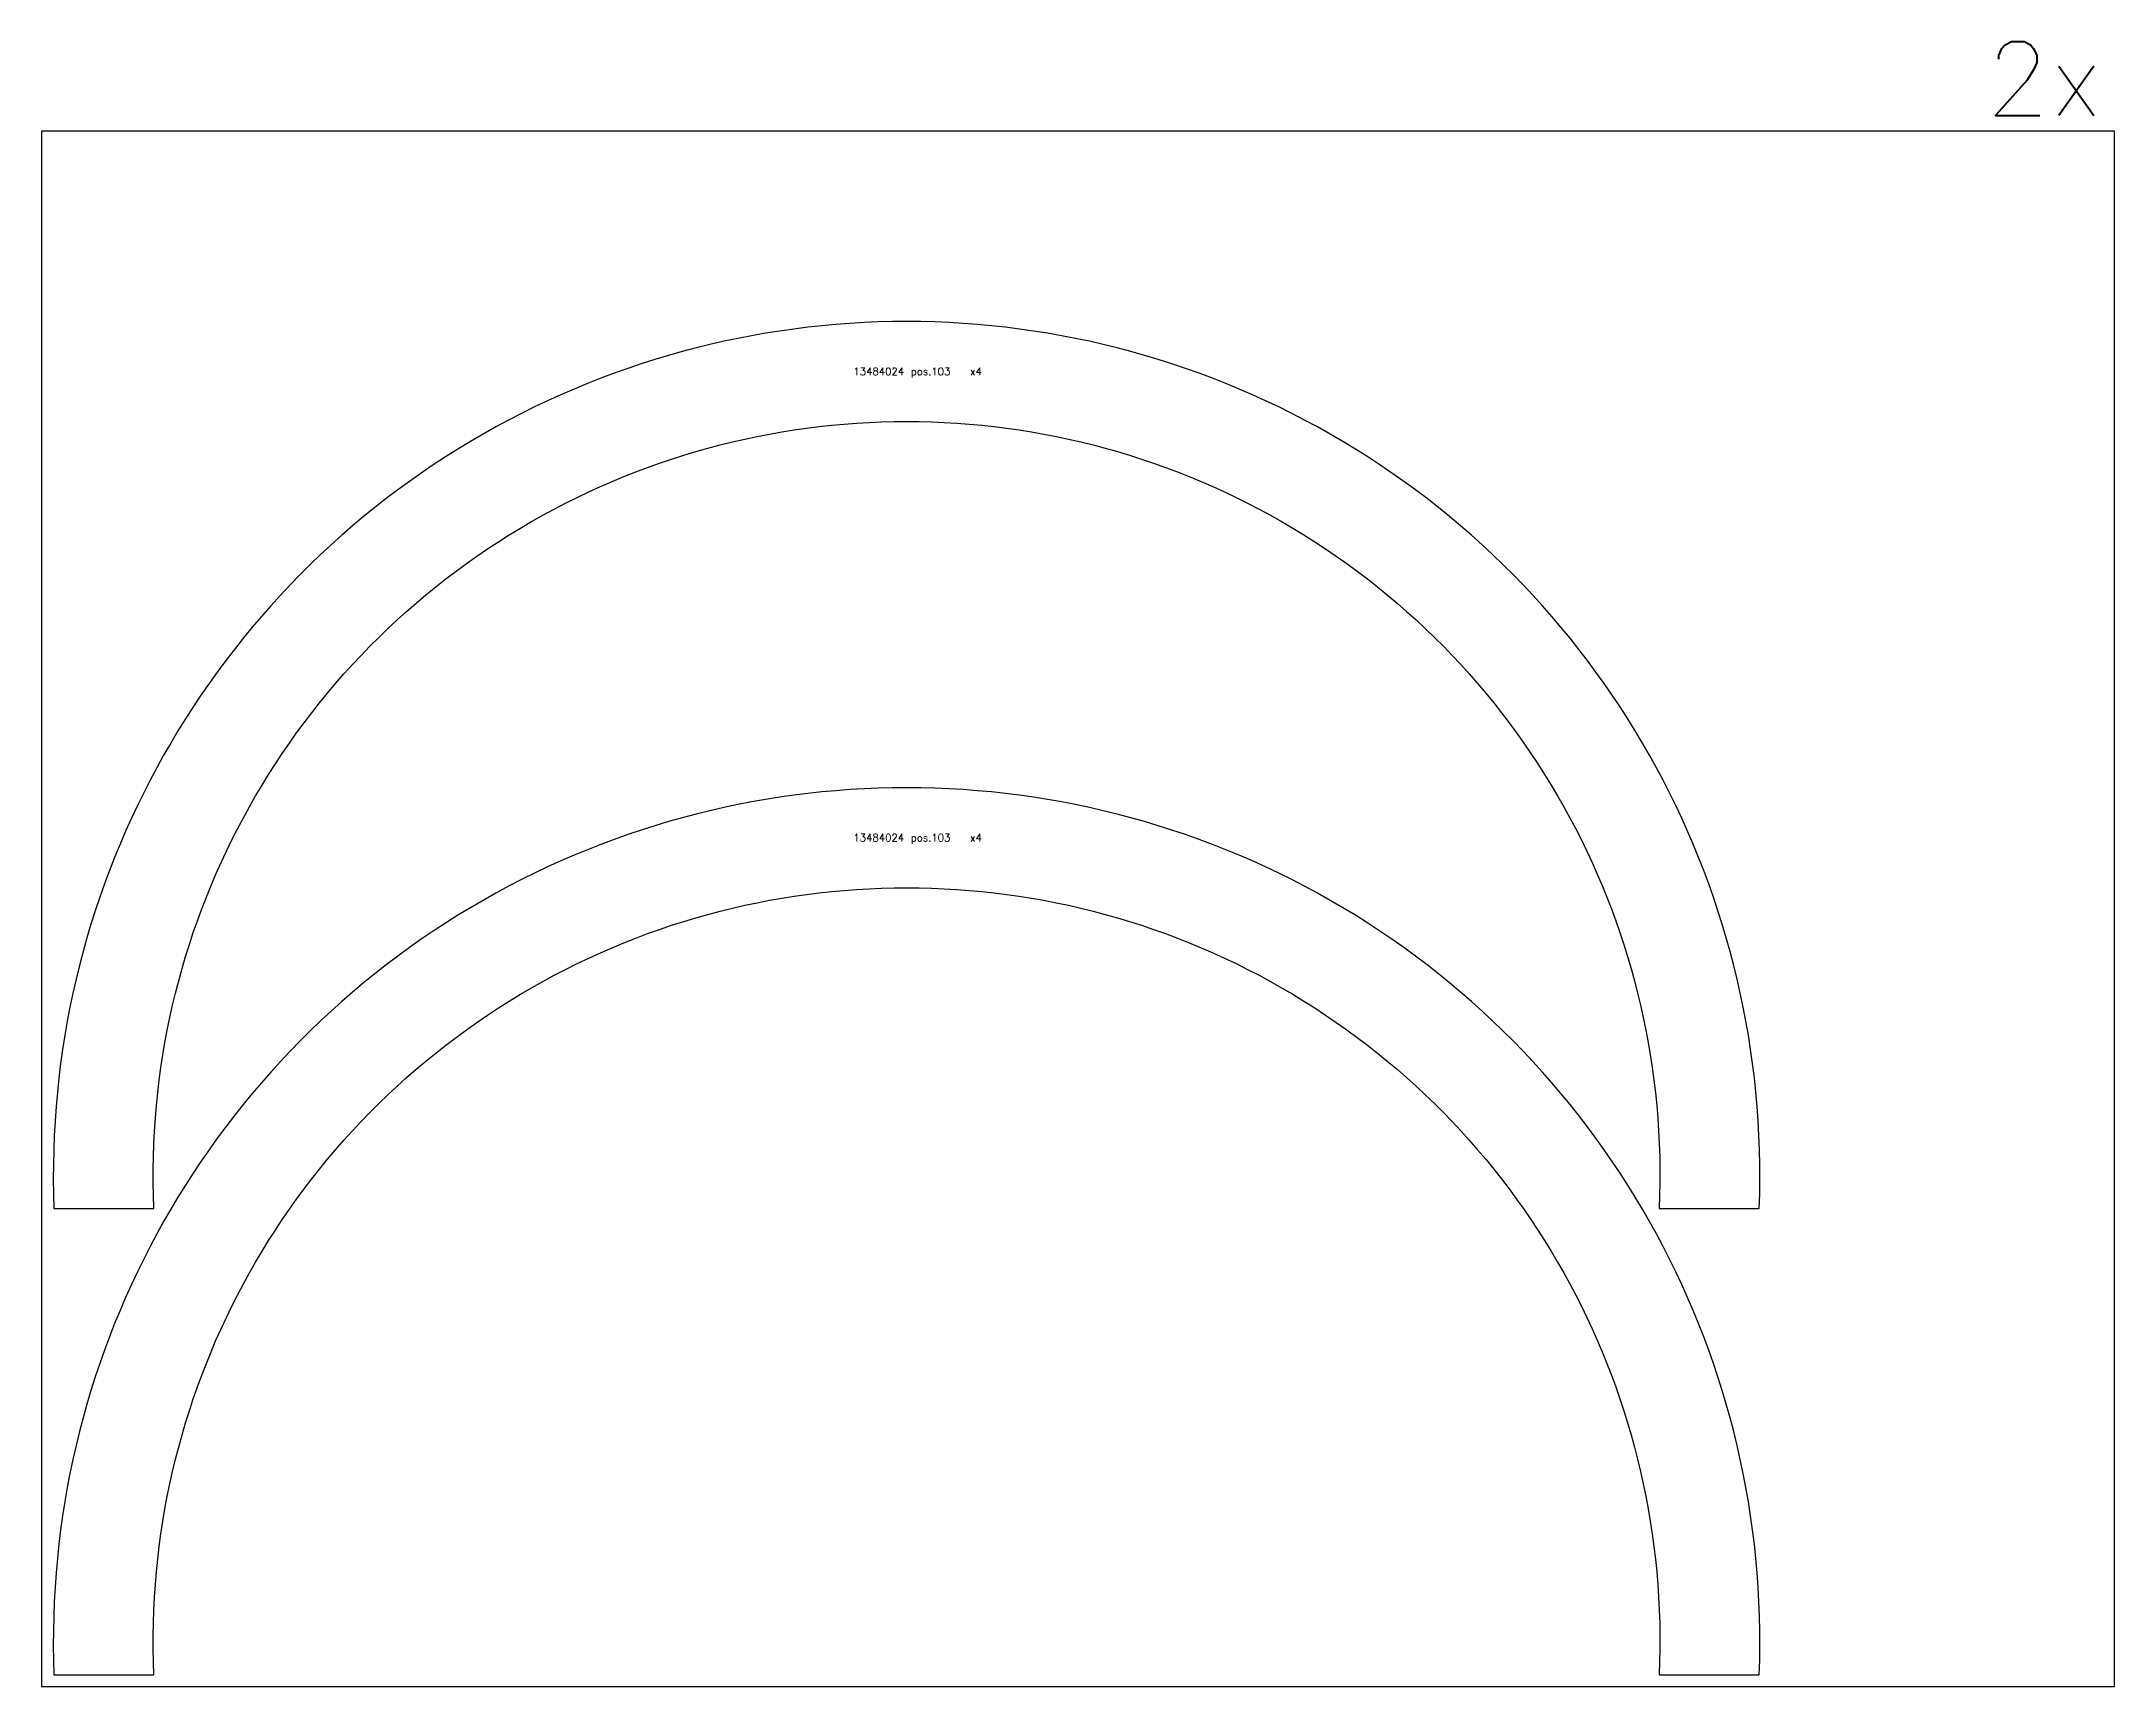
# Model space of a CAD drawing. Header units: millimetres. Extents: x 0 to 11620, y 0 to 2222.
# Drawn here: x 5880 to 8680, y 0 to 2221 of the extents above; entities that cross this region are included whole.
import ezdxf

# ---------------------------------------------------------------- set-up
doc = ezdxf.new("R2010")
doc.units = ezdxf.units.MM
for name, color, linetype in [('--NestedParts--', 7, 'Continuous'), ('sheet', 24, 'Continuous'), ('Texto', 7, 'Continuous')]:
    doc.layers.add(name, color=color, linetype=linetype)
doc.styles.get("Standard").update_dxf_attribs({"font": 'txt.shx'})

msp = doc.modelspace()

# ---------------------------------------------------------------- linework, layer by layer
at = {"layer": '--NestedParts--', "color": 7}
for points in [[(5896.9, 645.5), (6032, 645.5, -1.045249), (8065, 645.5), (8200.1, 645.5, 1.039839)], [(5896.9, 16), (6032, 16, -1.045249), (8065, 16), (8200.1, 16, 1.039839)]]:
    msp.add_lwpolyline(points, format="xyb", close=True, dxfattribs=at)
at = {"layer": 'sheet', "color": 7}
msp.add_lwpolyline([(5880, 0), (8680, 0), (8680, 2100), (5880, 2100)], close=True, dxfattribs=at)

# ---------------------------------------------------------------- texts
at = {"insert": (8506.4, 2221.1), "char_height": 100, "attachment_point": 1}
msp.add_mtext_dynamic_manual_height_columns('2x', width=1386.362, gutter_width=1, heights=[0], dxfattribs=at)
at = {"layer": 'Texto', "color": 3, "char_height": 10, "width": 202.606, "attachment_point": 1}
for insert in [(6976.6, 1780.6), (6976.6, 1151.1)]:
    msp.add_mtext('13484024 pos.103   x4', dxfattribs=dict(at, insert=insert))

doc.saveas('drawing.dxf')
